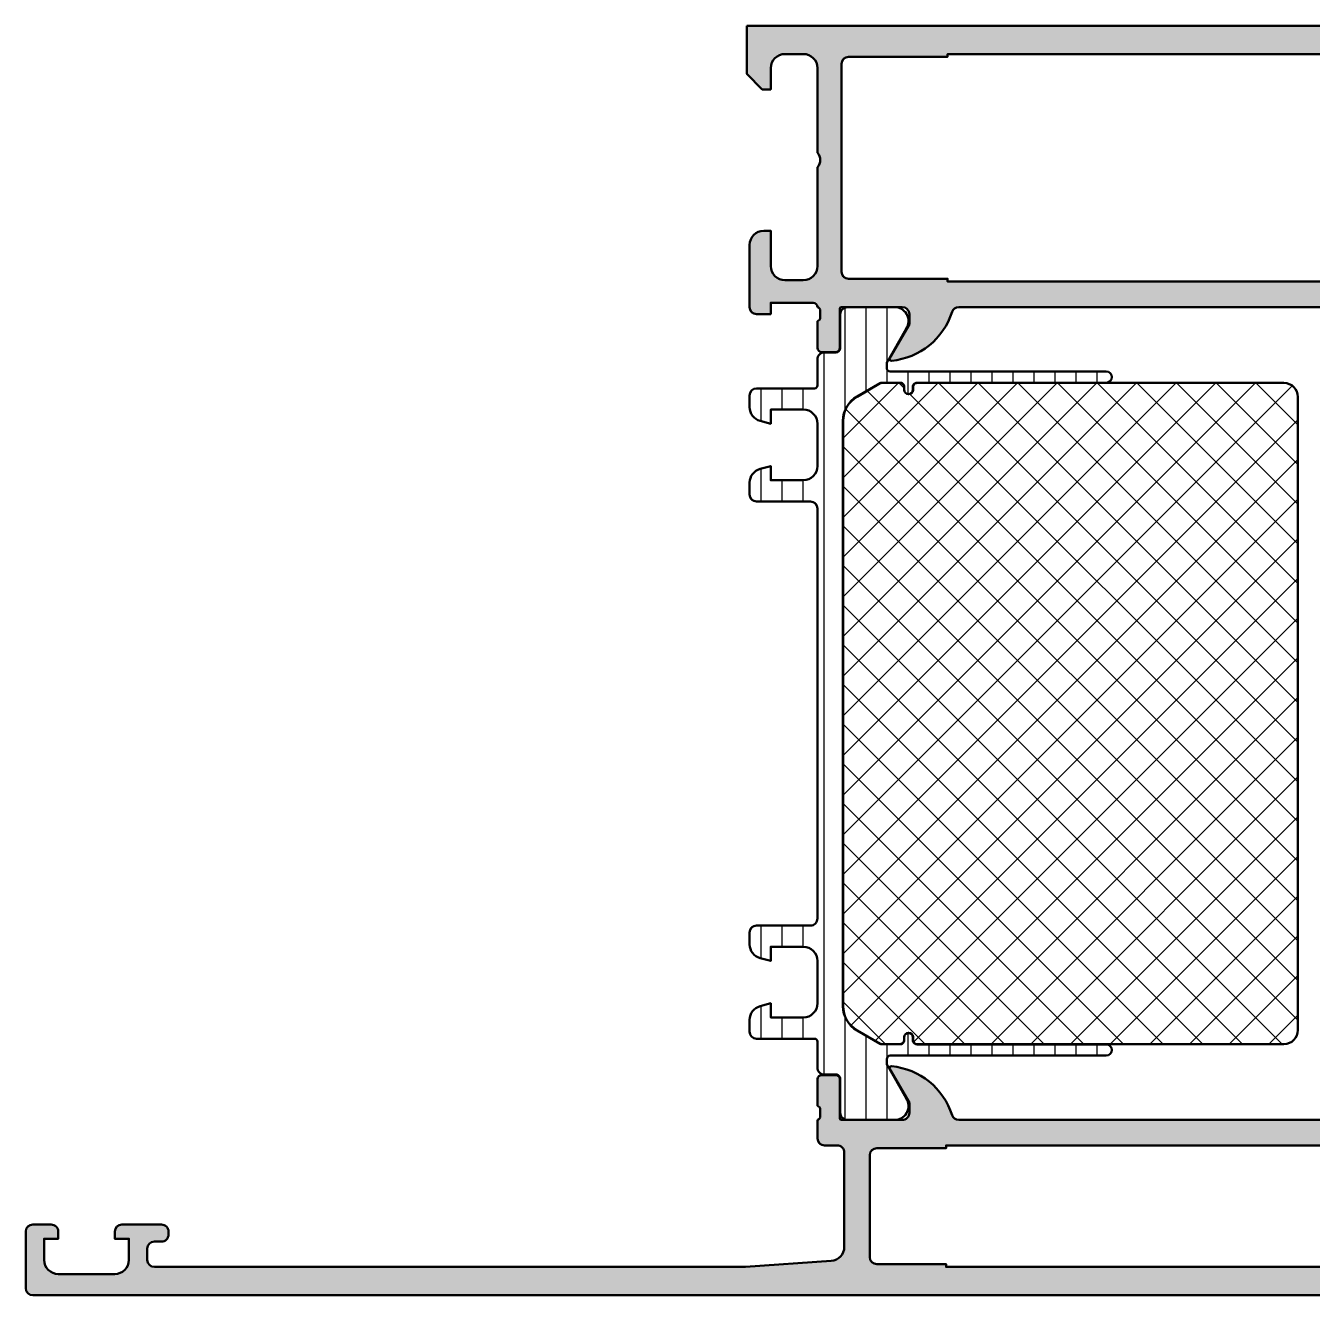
# Model space of a CAD drawing. Extents: x 0 to 202, y 0 to 90.
# Drawn here: x 0 to 91, y 0 to 89.8 of the extents above; entities that cross this region are included whole.
import ezdxf

# ---------------------------------------------------------------- set-up
doc = ezdxf.new("R2010")
doc.units = 0
for name, color, linetype, lineweight in [('0S-Alu contour', 7, 'Continuous', 50), ('0S-Alu hatch', 252, 'Continuous', 25), ('0S-Plastic contour', 254, 'Continuous', 50), ('0S-Plastic hatch', 253, 'Continuous', 25), ('0S-PT contour', 91, 'Continuous', 50), ('0S-PT hatch', 103, 'Continuous', 25)]:
    doc.layers.add(name, color=color, linetype=linetype, lineweight=lineweight)

# ---------------------------------------------------------------- blocks, each defined once
blk = doc.blocks.new('462380__6FEDD5DB_472D_4603_BCC7_6A13D1D4552C_')
at = {"layer": '0S-Alu hatch'}
h = blk.add_hatch(color=256, dxfattribs=at)
edge = h.paths.add_edge_path()
edge.add_line((145.0287529500121, 2.43366050357058), (151.1, 2.000000000000012))
edge.add_line((151.1, 2.000000000000012), (192.8999999999999, 1.999999999999998))
edge.add_arc((192.900000729922, 2.500000151284877), 0.4999999999999845, 269.9999163571164, 360)
edge.add_line((193.400000729922, 2.500000151284884), (193.4, 3.300000000000077))
edge.add_arc((192.9000007299221, 3.300000151284915), 0.4999999999999716, 359.9999826492693, 450.0000000000097)
edge.add_line((192.9000007299221, 3.800000151284886), (192.4000000000001, 3.799999999999998))
edge.add_ellipse((192.4000009881831, 4.300000258260034), major_axis=(-0.5000002582610131, 0), ratio=1, start_angle=1.2253957095254009e-05, end_angle=89.99988676262262, ccw=False)
edge.add_line((191.9000007299221, 4.300000151284906), (191.9, 4.500000000000064))
edge.add_ellipse((192.4000012460558, 4.499998905228183), major_axis=(-0.5000012460569727, 0), ratio=1, start_angle=270.00005914442073, end_angle=359.999874550462, ccw=False)
edge.add_line((192.400000729922, 5.000000151284883), (195.1999999999999, 4.999999999999999))
edge.add_ellipse((195.20000098818, 4.500000258258857), major_axis=(-0.4999997417421178, 0), ratio=1, start_angle=179.999987746043, end_angle=270.0001132371589, ccw=False)
edge.add_line((195.7000007299221, 4.500000151284832), (195.7, 4))
edge.add_line((195.7, 4), (194.7, 4))
edge.add_line((194.7, 4), (194.7, 2.49999999999996))
edge.add_arc((195.7000007299221, 2.500000151284859), 0.9999999999999715, 180.0000086226911, 270.0000000000017)
edge.add_line((195.7000007299221, 1.500000151284888), (199.7, 1.499999999999999))
edge.add_arc((199.700000729922, 2.500000151284995), 1.000000000000102, 269.9999581785518, 360)
edge.add_line((200.7000007299222, 2.500000151285), (200.7, 3.999999999999999))
edge.add_line((200.7, 3.999999999999999), (199.7, 3.999999999999999))
edge.add_line((199.7, 3.999999999999999), (199.7, 4.500000000000034))
edge.add_ellipse((200.2000012460558, 4.499998905228157), major_axis=(-0.5000012460570011, 0), ratio=1, start_angle=270.00005914441095, end_angle=359.999874550462, ccw=False)
edge.add_line((200.2000007299222, 5.000000151284885), (201.5, 5))
edge.add_ellipse((201.5000009881801, 4.500000258258961), major_axis=(-0.4999997417420147, 0), ratio=1, start_angle=179.999987746043, end_angle=270.0001132371557, ccw=False)
edge.add_line((202.0000007299221, 4.500000151284893), (202, 0.5))
edge.add_ellipse((201.5000012460542, 0.4999989052316983), major_axis=(-0.4999987539470729, 0), ratio=1, start_angle=89.99994085547672, end_angle=180.000125449538, ccw=False)
edge.add_line((201.5000007299221, 1.512848957e-07), (0.5, 0))
edge.add_ellipse((0.500000988183034, 0.5000002582599627), major_axis=(-0.5000002582609393, 0), ratio=1, start_angle=1.2253957095254009e-05, end_angle=89.99988676262399, ccw=False)
edge.add_line((7.299221068e-07, 0.500000151284894), (1e-16, 4.5))
edge.add_ellipse((0.500001246055824, 4.499998905228137), major_axis=(-0.5000012460570225, 0), ratio=1, start_angle=270.00005914441977, end_angle=359.999874550462, ccw=False)
edge.add_line((0.500000729922108, 5.000000151284893), (1.800000000000009, 4.999999999999999))
edge.add_ellipse((1.800000988180128, 4.500000258258975), major_axis=(-0.4999997417420005, 0), ratio=1, start_angle=179.999987746043, end_angle=270.0001132371589, ccw=False)
edge.add_line((2.300000729922117, 4.500000151284894), (2.300000000000011, 3.999999999999999))
edge.add_line((2.300000000000011, 3.999999999999999), (1.300000000000011, 3.999999999999998))
edge.add_line((1.300000000000011, 3.999999999999998), (1.300000000000011, 2.5))
edge.add_arc((2.300000729922119, 2.500000151284893), 1, 180.0000086226911, 270)
edge.add_line((2.300000729922119, 1.500000151284893), (6.300000000000011, 1.499999999999999))
edge.add_arc((6.300000729922118, 2.500000151284893), 1, 269.9999581785502, 360)
edge.add_line((7.300000729922118, 2.500000151284896), (7.300000000000011, 4))
edge.add_line((7.300000000000011, 4), (6.300000000000011, 4))
edge.add_line((6.300000000000011, 4), (6.300000000000011, 4.499999999999996))
edge.add_ellipse((6.800001246055837, 4.499998905228133), major_axis=(-0.5000012460570251, 0), ratio=1, start_angle=270.00005914442, end_angle=359.999874550462, ccw=False)
edge.add_line((6.800000729922119, 5.000000151284892), (9.60000000000003, 4.999999999999999))
edge.add_ellipse((9.600000988180138, 4.500000258258975), major_axis=(-0.4999997417420005, 0), ratio=1, start_angle=179.999987746043, end_angle=270.00011323715773, ccw=False)
edge.add_line((10.10000072992212, 4.500000151284891), (10.10000000000002, 4.299999999999998))
edge.add_ellipse((9.60000124605416, 4.299998905231688), major_axis=(-0.4999987539470587, 0), ratio=1, start_angle=89.99994085547848, end_angle=180.000125449538, ccw=False)
edge.add_line((9.60000072992213, 3.800000151284894), (9.100000000000028, 3.799999999999999))
edge.add_arc((9.100000729922133, 3.30000015128489), 0.5000000000000027, 90.0000836429373, 180)
edge.add_line((8.60000072992213, 3.30000015128489), (8.600000000000023, 2.500000000000007))
edge.add_arc((9.100000729922117, 2.500000151284881), 0.4999999999999876, 180.0000173297123, 269.9999999999965)
edge.add_line((9.100000729922087, 2.000000151284893), (50.9, 2.000000000000012))
edge.add_line((50.9, 2.000000000000012), (56.97124704998792, 2.43366050357058))
edge.add_arc((56.90000072992211, 3.431119354686207), 0.9999999999999992, 274.0855744472359, 360)
edge.add_line((57.90000072992211, 3.431119354686198), (57.90000000000001, 10.10000000000001))
edge.add_arc((57.40000072992213, 10.10000015128491), 0.4999999999999929, 359.9999826492693, 449.9999999999984)
edge.add_line((57.40000072992214, 10.6000001512849), (56.5, 10.60000000000002))
edge.add_ellipse((56.50000098818305, 11.10000025825997), major_axis=(-0.5000002582609322, 0), ratio=1, start_angle=1.2253957095254009e-05, end_angle=89.99988676262183, ccw=False)
edge.add_line((56.00000072992213, 11.10000015128491), (56.00000000000001, 12.39999984871512))
edge.add_arc((55.92116428337909, 12.66752059199312), 0.2788950563274168, 286.4197237956511, 361.1645893740976)
edge.add_line((56.20000172992212, 12.67318899999149), (56.20000100000002, 13.12678284870657))
edge.add_arc((55.92113363427892, 13.13244365946853), 0.278925541737179, 358.8370958141677, 433.5754054446453)
edge.add_line((56.0000007299221, 13.3999869999915), (56.00000000000004, 15.27999784871512))
edge.add_ellipse((56.30000124605643, 15.27999675394207), major_axis=(-0.300001246058387, 0), ratio=1, start_angle=270.00009857397936, end_angle=359.9997909160808, ccw=False)
edge.add_line((56.30000072992213, 15.57999800000001), (57.27997431904277, 15.57999784871511))
edge.add_ellipse((57.27997530722192, 15.27999810697374), major_axis=(-0.299999741743003, 0), ratio=1, start_angle=179.9999795628631, end_angle=270.00018872848, ccw=False)
edge.add_line((57.5799750489649, 15.279998), (57.57997431904279, 12.51999984871512))
edge.add_arc((57.69997504896487, 12.52000000000002), 0.119999999999969, 180.0000722334889, 270.0000000000068)
edge.add_line((57.69997504896488, 12.40000000000005), (61.99999999999995, 12.39999984871519))
edge.add_arc((62.00000072992207, 12.90000000000006), 0.4999999999999681, 269.9999163571131, 360)
edge.add_line((62.50000072992204, 12.90000000000005), (62.49999999999987, 13.59999984871528))
edge.add_line((62.49999999999987, 13.59999984871528), (61.1185045423775, 15.99282017174273))
edge.add_ellipse((61.23812084665955, 16.06187952787291), major_axis=(-0.1381204362837294, 0), ratio=1, start_angle=-95.62241251384802, end_angle=29.999587098641484, ccw=False)
edge.add_ellipse((60.76177748874851, 11.2233911381529), major_axis=(-4.999999999999339, 0), ratio=1, start_angle=197.7484163560741, end_angle=264.3774224492099, ccw=False)
edge.add_arc((66.00000072992249, 12.90000000000085), 0.5000000000008632, 197.7484163560403, 269.9999999999707)
edge.add_line((66.00000072992223, 12.39999999999999), (136, 12.3999998487151))
edge.add_arc((136.0000007299218, 12.90000000000145), 0.5000000000014495, 269.9999163571522, 342.2515836439686)
edge.add_ellipse((141.2382239710956, 11.22339113815359), major_axis=(-4.999999999998599, 0), ratio=1, start_angle=275.62257755078963, end_angle=342.25158364392564, ccw=False)
edge.add_ellipse((140.7618809452739, 16.06188021535174), major_axis=(-0.1381197846482934, 0), ratio=1, start_angle=149.999999999985, end_angle=275.6225775507718, ccw=False)
edge.add_line((140.8814961875446, 15.99282032302756), (139.5000000000001, 13.59999984871517))
edge.add_line((139.5000000000001, 13.59999984871517), (139.5000000000001, 12.89999984871508))
edge.add_arc((140.0000007299221, 12.89999999999996), 0.4999999999999148, 180.0000173297123, 270)
edge.add_line((140.0000007299221, 12.40000000000004), (144.3000256809572, 12.3999998487151))
edge.add_arc((144.3000264108793, 12.51999999999997), 0.1199999999999743, 269.9996514883188, 360)
edge.add_line((144.4200264108793, 12.52), (144.4200256809572, 15.27999784871514))
edge.add_ellipse((144.7200269270135, 15.2799967539421), major_axis=(-0.300001246058323, 0), ratio=1, start_angle=270.0000985739739, end_angle=359.99979091259456, ccw=False)
edge.add_line((144.7200264108793, 15.57999799999998), (145.6999999999999, 15.57999784871509))
edge.add_ellipse((145.7000009881791, 15.27999810697373), major_axis=(-0.2999997417429818, 0), ratio=1, start_angle=179.9999795628631, end_angle=270.00018872847863, ccw=False)
edge.add_line((146.000000729922, 15.27999799999998), (145.9999999999999, 13.39998684870653))
edge.add_arc((146.0788678255652, 13.1324436594685), 0.2789255417371183, 106.4247471614011, 181.1628700728834)
edge.add_line((145.799999729922, 13.12678299999146), (145.7999989999999, 12.67318884870658))
edge.add_arc((146.0788371764652, 12.66752059199313), 0.2788950563275082, 178.835444746886, 253.5801235805108)
edge.add_line((146.0000007299221, 12.39999999999994), (146.0000000000001, 11.10000000000003))
edge.add_ellipse((145.5000012460541, 11.09999890523177), major_axis=(-0.4999987539471582, 0), ratio=1, start_angle=89.9999408554799, end_angle=180.000125449538, ccw=False)
edge.add_line((145.5000007299221, 10.60000015128488), (144.6, 10.60000000000001))
edge.add_arc((144.6000007299221, 10.10000015128492), 0.4999999999999841, 90.0000836429375, 180)
edge.add_line((144.1000007299221, 10.10000015128491), (144.1, 3.4311192034013))
edge.add_arc((145.1000007299221, 3.431119354686193), 1, 180.0000086226911, 265.9143421224253)
edge = h.paths.add_edge_path()
edge.add_line((141.8, 10.3999998487151), (136.9, 10.3999998487151))
edge.add_line((136.9, 10.3999998487151), (136.9, 10.59999984871511))
edge.add_line((136.9, 10.59999984871511), (65.10000000000002, 10.59999984871511))
edge.add_line((65.10000000000002, 10.59999984871511), (65.10000000000002, 10.3999998487151))
edge.add_line((65.10000000000002, 10.3999998487151), (60.20000000000003, 10.3999998487151))
edge.add_arc((60.20000072992212, 9.899999999999995), 0.5, 90.00008364293669, 180)
edge.add_line((59.70000072992212, 9.899999999999999), (59.70000000000001, 2.699999999999995))
edge.add_arc((60.20000072992211, 2.700000151284891), 0.5, 180.0000173297123, 270)
edge.add_line((60.20000072992211, 2.200000151284891), (65.10000000000002, 2.199999999999999))
edge.add_line((65.10000000000002, 2.199999999999999), (65.10000000000002, 2))
edge.add_line((65.10000000000002, 2), (136.9, 2))
edge.add_line((136.9, 2), (136.9, 2.199999999999999))
edge.add_line((136.9, 2.199999999999999), (141.8, 2.2))
edge.add_arc((141.8000007299221, 2.700000151284888), 0.5, 269.9999163571131, 360)
edge.add_line((142.3000007299221, 2.700000151284883), (142.3, 9.899999848715101))
edge.add_arc((141.8000007299221, 9.900000000000013), 0.5, 359.9999826492693, 450.0000836429375)
at = {"layer": '0S-Alu contour', "color": 7}
for points in [[(56.30000072992213, 15.57999800000001), (57.27997431904277, 15.57999784871511)], [(62.50000072992204, 12.90000000000005), (62.49999999999987, 13.59999984871528), (61.1185045423775, 15.99282017174273)], [(56.0000007299221, 13.3999869999915), (56.00000000000004, 15.27999784871512)], [(57.5799750489649, 15.279998), (57.57997431904279, 12.51999984871512)], [(56.20000172992212, 12.67318899999149), (56.20000100000002, 13.12678284870657)], [(56.00000072992213, 11.10000015128491), (56.00000000000001, 12.39999984871512)], [(57.69997504896488, 12.40000000000005), (61.99999999999995, 12.39999984871519)], [(66.00000072992223, 12.39999999999999), (136, 12.3999998487151)], [(57.40000072992214, 10.6000001512849), (56.5, 10.60000000000002)], [(57.90000072992211, 3.431119354686198), (57.90000000000001, 10.10000000000001)], [(141.8, 10.3999998487151), (136.9, 10.3999998487151), (136.9, 10.59999984871511), (65.10000000000002, 10.59999984871511), (65.10000000000002, 10.3999998487151), (60.20000000000003, 10.3999998487151)], [(59.70000072992212, 9.899999999999999), (59.70000000000001, 2.699999999999996)], [(0.500000729922108, 5.000000151284893), (1.800000000000009, 4.999999999999999)], [(6.800000729922119, 5.000000151284892), (9.60000000000003, 4.999999999999999)], [(7.299221068e-07, 0.500000151284894), (1e-16, 4.5)], [(2.300000729922117, 4.500000151284894), (2.300000000000011, 3.999999999999999), (1.300000000000011, 3.999999999999998), (1.300000000000011, 2.5)], [(7.300000729922118, 2.500000151284896), (7.300000000000011, 4), (6.300000000000011, 4), (6.300000000000011, 4.499999999999996)], [(9.60000072992213, 3.800000151284894), (9.100000000000028, 3.799999999999999)], [(10.10000072992212, 4.500000151284891), (10.10000000000002, 4.299999999999998)], [(8.60000072992213, 3.30000015128489), (8.600000000000023, 2.500000000000007)], [(9.100000729922087, 2.000000151284893), (50.9, 2.000000000000012), (56.97124704998792, 2.43366050357058)], [(60.20000072992211, 2.200000151284891), (65.10000000000002, 2.199999999999999), (65.10000000000002, 2), (136.9, 2), (136.9, 2.199999999999999), (141.8, 2.2)], [(2.300000729922119, 1.500000151284893), (6.300000000000011, 1.499999999999999)], [(201.5000007299221, 1.512848957e-07), (0.5, 0)]]:
    blk.add_lwpolyline(points, dxfattribs=at)
at = {"layer": '0S-Alu contour', "color": 7, "extrusion": (0, 0, -1)}
for centre, radius, start, end in [((-56.30000124605643, 15.27999675394207), 0.300001246058387, 0.0002090839191502, 89.99990142602067), ((-57.27997530722192, 15.27999810697374), 0.299999741743003, 89.99981127152, 180.000020437137), ((-61.23812084665955, 16.06187952787291), 0.1381204362837294, 330.0004129013585, 95.62241251384802), ((-60.76177748874851, 11.2233911381529), 4.999999999999339, 95.62257755079006, 162.2515836439259), ((-56.50000098818305, 11.10000025825997), 0.5000002582609322, 270.0001132373782, 359.9999877460429), ((-0.500001246055824, 4.499998905228137), 0.5000012460570225, 0.0001254495380173, 89.99994085558022), ((-1.800000988180128, 4.500000258258975), 0.4999997417420005, 89.99988676284109, 180.0000122539571), ((-6.800001246055837, 4.499998905228133), 0.5000012460570251, 0.0001254495380173, 89.99994085557998), ((-9.600000988180138, 4.500000258258975), 0.4999997417420005, 89.9998867628423, 180.0000122539571), ((-9.60000124605416, 4.299998905231688), 0.4999987539470587, 179.999874550462, 270.0000591445215), ((-0.500000988183034, 0.5000002582599627), 0.5000002582609393, 270.000113237376, 359.9999877460429)]:
    blk.add_arc(centre, radius, start, end, dxfattribs=at)
at = {"layer": '0S-Alu contour', "color": 7}
for centre, radius, start, end in [((55.92113363427892, 13.13244365946853), 0.278925541737179, 358.8370958141677, 73.5754054446453), ((62.00000072992207, 12.90000000000006), 0.4999999999999681, 269.9999163571131, 0), ((66.00000072992249, 12.90000000000085), 0.5000000000008632, 197.7484163560403, 269.9999999999707), ((55.92116428337909, 12.66752059199312), 0.2788950563274168, 286.4197237956511, 1.16458937409755), ((57.69997504896487, 12.52000000000002), 0.119999999999969, 180.0000722334889, 270.0000000000068), ((57.40000072992213, 10.10000015128491), 0.4999999999999929, 359.9999826492693, 89.99999999999837), ((60.20000072992212, 9.899999999999995), 0.5, 90.00008364293669, 180), ((9.100000729922133, 3.30000015128489), 0.5000000000000027, 90.0000836429373, 180), ((56.90000072992211, 3.431119354686207), 0.9999999999999992, 274.0855744472359, 0), ((2.300000729922119, 2.500000151284893), 1, 180.0000086226911, 270), ((6.300000729922118, 2.500000151284893), 1, 269.9999581785502, 0), ((9.100000729922117, 2.500000151284881), 0.4999999999999876, 180.0000173297123, 269.9999999999965), ((60.20000072992211, 2.700000151284891), 0.5, 180.0000173297123, 270)]:
    blk.add_arc(centre, radius, start, end, dxfattribs=at)
blk = doc.blocks.new('345300__0DCAE596_B073_4FC5_90EA_1602C3F148EF_')
at = {"layer": '0S-Alu hatch'}
h = blk.add_hatch(color=256, dxfattribs=at)
edge = h.paths.add_edge_path()
edge.add_line((50.9999992700779, 89.79999984871495), (150.9999687524998, 89.79999984871495))
edge.add_line((150.9999687524998, 89.79999984871495), (150.9999687524997, 86.39999832283603))
edge.add_line((150.9999687524997, 86.39999832283603), (149.8999931665623, 85.29999984871495))
edge.add_line((149.8999931665623, 85.29999984871495), (149.2999870630466, 85.29999984871495))
edge.add_line((149.2999870630466, 85.29999984871495), (149.2999870630466, 86.80000366341223))
edge.add_arc((148.2999486691481, 86.79996526951368), 1.000038394635552, 0.0021997240652303, 89.99780027611031)
edge.add_line((148.2999870630466, 87.80000366341223), (146.9999687524997, 87.80000366341221))
edge.add_arc((147.0000143239732, 86.79995809193878), 1.000045572511768, 90.00261093410816, 179.9973890658238)
edge.add_line((145.9999687524997, 86.8000036634134), (145.9999687524997, 80.79999984871495))
edge.add_arc((146.5250910634632, 80.29999984871495), 0.725088574914509, 136.4038464693325, 223.5961535306674)
edge.add_line((145.9999687524997, 79.79999984871495), (145.9999687524997, 72.79999984871495))
edge.add_arc((146.9999957540151, 72.80002685023034), 1.000027001879908, 180.0015470310149, 269.9984529688993)
edge.add_line((146.9999687524997, 71.79999984871496), (148.2999870630466, 71.79999984871495))
edge.add_arc((148.2999672398988, 72.80001967186278), 1.000019823344326, 270.0011357601924, 359.9988642400294)
edge.add_line((149.2999870630467, 72.79999984871885), (149.2999870630467, 75.29999984871495))
edge.add_line((149.2999870630467, 75.29999984871495), (149.7999870630466, 75.29999984871495))
edge.add_ellipse((149.7999526974781, 74.29996548314638), major_axis=(-1.000034366159042, 0), ratio=1, start_angle=180.0019689343848, end_angle=269.9980310656273, ccw=False)
edge.add_line((150.7999870630466, 74.29999984871513), (150.7999870630466, 69.8999906934415))
edge.add_ellipse((150.2999843221791, 69.89999343430905), major_axis=(-0.5000027408750701, 0), ratio=1, start_angle=90.00031407856488, end_angle=179.9996859215194, ccw=False)
edge.add_line((150.2999870630466, 69.39999069344151), (149.2999870630466, 69.39999069344151))
edge.add_line((149.2999870630466, 69.39999069344151), (149.2998039575779, 70.1997190869962))
edge.add_line((149.2998039575779, 70.1997190869962), (146.2815060398396, 70.1997190869962))
edge.add_arc((146.2815060398395, 69.89971908699613), 0.3000000000000682, 89.99999999998914, 160.3830049764251)
edge.add_line((145.9989186668402, 70.00043838316807), (145.9999992700779, 69.89999984871496))
edge.add_arc((146.0788357166209, 69.63247925672182), 0.2788950563274501, 106.4198764194927, 181.1645893740969)
edge.add_line((145.7999982700779, 69.62681084872345), (145.7999982700779, 69.17321684872346))
edge.add_arc((146.078866365721, 69.16755618924638), 0.2789255417371434, 178.8371299271138, 253.5754054446425)
edge.add_line((145.9999992700779, 68.90001284872346), (145.9999992700779, 67.02000184871497))
edge.add_ellipse((145.6999992700778, 67.020001848715), major_axis=(-0.3000000000000398, 0), ratio=1, start_angle=90.00000000000551, end_angle=180, ccw=False)
edge.add_line((145.6999992700779, 66.72000184871494), (144.7200249510351, 66.72000184871494))
edge.add_ellipse((144.7200249510351, 67.02000184871497), major_axis=(-0.3000000000000256, 0), ratio=1, start_angle=0, end_angle=89.9999999999946, ccw=False)
edge.add_line((144.4200249510351, 67.02000184871495), (144.4200249510351, 69.77999984871494))
edge.add_arc((144.3000249510351, 69.77999984871494), 0.1200000000000045, 0, 90.00000000001357)
edge.add_line((144.3000249510351, 69.89999984871494), (139.9999992700779, 69.89999984871494))
edge.add_arc((139.9999992700779, 69.39999984871494), 0.5, 90, 180)
edge.add_line((139.4999992700779, 69.39999984871494), (139.4999992700779, 68.69999984871495))
edge.add_line((139.4999992700779, 68.69999984871495), (140.8814947277002, 66.30717952568743))
edge.add_ellipse((140.7618794854295, 66.23811963336327), major_axis=(-0.1381197846483106, 0), ratio=1, start_angle=84.3774224492173, end_angle=210.0000000000034, ccw=False)
edge.add_ellipse((141.2382225112516, 71.0766087105626), major_axis=(-4.999999999999841, 0), ratio=1, start_angle=17.74841635607021, end_angle=84.37742244920747, ccw=False)
edge.add_arc((135.9999992700778, 69.39999984871486), 0.500000000000083, 17.74841635606711, 89.99999999999675)
edge.add_line((135.9999992700779, 69.89999984871494), (65.9999992700779, 69.89999984871494))
edge.add_arc((65.99999927007795, 69.39999984871504), 0.4999999999999006, 90.00000000000651, 162.2515836439362)
edge.add_ellipse((60.76177602890414, 71.07660871056288), major_axis=(-5.000000000000119, 0), ratio=1, start_angle=95.62257755079281, end_angle=162.251583643929, ccw=False)
edge.add_ellipse((61.23811905472621, 66.23811963336325), major_axis=(-0.1381197846483004, 0), ratio=1, start_angle=-29.99999999999318, end_angle=95.62257755078627, ccw=False)
edge.add_line((61.11850381245552, 66.3071795256874), (62.49999927007789, 68.69999984871495))
edge.add_line((62.49999927007789, 68.69999984871495), (62.49999927007789, 69.39999984871494))
edge.add_arc((61.99999927007789, 69.39999984871494), 0.5, 0, 90)
edge.add_line((61.99999927007789, 69.89999984871494), (57.69997358912068, 69.89999984871494))
edge.add_arc((57.69997358912068, 69.77999984871494), 0.1200000000000045, 90, 180)
edge.add_line((57.57997358912068, 69.77999984871494), (57.57997358912068, 67.02000184871495))
edge.add_ellipse((57.27997358912066, 67.02000184871497), major_axis=(-0.3000000000000184, 0), ratio=1, start_angle=90.00000000000267, end_angle=180, ccw=False)
edge.add_line((57.27997358912068, 66.72000184871496), (56.2999992700779, 66.72000184871494))
edge.add_ellipse((56.2999992700779, 67.02000184871494), major_axis=(-0.2999999999999971, 0), ratio=1, start_angle=0, end_angle=90, ccw=False)
edge.add_line((55.9999992700779, 67.02000184871494), (55.9999992700779, 68.90001284872346))
edge.add_arc((55.92113217443472, 69.16755618924638), 0.2789255417371463, 286.4245945553567, 361.1628700728862)
edge.add_line((56.20000027007789, 69.17321684872346), (56.20000027007789, 69.62681084872347))
edge.add_arc((55.92223249179673, 69.63245751173669), 0.2778251670645411, 358.8354106259047, 433.5801235805085)
edge.add_arc((55.6999992700779, 69.89895184886268), 0.300767238133524, 0, 90)
edge.add_line((55.6999992700779, 70.1997190869962), (52.70016406499976, 70.1997190869962))
edge.add_line((52.70016406499976, 70.1997190869962), (52.69998095953102, 69.39999069344151))
edge.add_line((52.69998095953102, 69.39999069344151), (51.69998095953103, 69.39999069344151))
edge.add_ellipse((51.69998370039864, 69.89999343430914), major_axis=(-0.5000027408751412, 0), ratio=1, start_angle=0.00031407848081244083, end_angle=89.99968592142937, ccw=False)
edge.add_line((51.19998095953102, 69.8999906934423), (51.19998095953102, 74.29999984871495))
edge.add_ellipse((52.20001532509954, 74.29996548314642), major_axis=(-1.000034366158999, 0), ratio=1, start_angle=270.00196893437266, end_angle=359.99803106598546, ccw=False)
edge.add_line((52.19998095953101, 75.29999984871495), (52.69998095953102, 75.29999984871495))
edge.add_line((52.69998095953102, 75.29999984871495), (52.69998095953102, 72.79999984871495))
edge.add_arc((53.70000078267884, 72.80001967186277), 1.000019823344298, 180.0011357606123, 269.9988642398075)
edge.add_line((53.69998095953102, 71.79999984871495), (54.99999927007791, 71.79999984871495))
edge.add_arc((54.99997226856251, 72.80002685023032), 1.000027001879908, 270.0015470311003, 359.998452968985)
edge.add_line((55.99999927007789, 72.79999984871641), (55.9999992700779, 79.79999984871495))
edge.add_arc((55.47487695911448, 80.29999984871495), 0.725088574914509, 316.4038464693326, 403.5961535306674)
edge.add_line((55.9999992700779, 80.79999984871495), (55.9999992700779, 86.80000366341221))
edge.add_arc((54.99995369860447, 86.79995809193879), 1.000045572511753, 0.0026109341761524, 89.99738906589268)
edge.add_line((54.99999927007789, 87.80000366341221), (53.69998095953102, 87.80000366341221))
edge.add_arc((53.70001935342955, 86.79996526951368), 1.000038394635538, 90.00219972388766, 179.9978002762661)
edge.add_line((52.69998095953102, 86.80000366340953), (52.69998095953102, 85.29999984871495))
edge.add_line((52.69998095953102, 85.29999984871495), (52.09997485601539, 85.29999984871495))
edge.add_line((52.09997485601539, 85.29999984871495), (50.9999992700779, 86.39999832283605))
edge.add_line((50.9999992700779, 86.39999832283605), (50.9999992700779, 89.79999984871495))
edge = h.paths.add_edge_path()
edge.add_line((58.19998477422828, 71.89999069344151), (65.19998477422828, 71.89999069344151))
edge.add_line((65.19998477422828, 71.89999069344151), (65.19998477422828, 71.69999374519932))
edge.add_line((65.19998477422828, 71.69999374519932), (136.7999870630466, 71.69999374519932))
edge.add_line((136.7999870630466, 71.69999374519932), (136.7999870630466, 71.89999069344151))
edge.add_line((136.7999870630466, 71.89999069344151), (143.7999870630466, 71.89999069344151))
edge.add_arc((143.7999824092177, 72.39999534727038), 0.5000046538505251, 270.0005332845433, 359.9994667160037)
edge.add_line((144.2999870630466, 72.39999069344627), (144.2999870630466, 87.09999527107823))
edge.add_arc((143.7999792109605, 87.09998741899209), 0.5000078521477822, 0.0008997684672687, 89.99910023133268)
edge.add_line((143.7999870630466, 87.59999527107821), (136.7999870630466, 87.59999527107821))
edge.add_line((136.7999870630466, 87.59999527107821), (136.7999870630466, 87.79999221932042))
edge.add_line((136.7999870630466, 87.79999221932042), (65.19998477422828, 87.79999221932042))
edge.add_line((65.19998477422828, 87.79999221932042), (65.19998477422828, 87.59999527107821))
edge.add_line((65.19998477422828, 87.59999527107821), (58.19998477422828, 87.59999527107821))
edge.add_arc((58.19999262631442, 87.09998741899209), 0.5000078521477965, 90.00089976866245, 179.9991002315327)
edge.add_line((57.69998477422828, 87.09999527107654), (57.69998477422828, 72.3999906934415))
edge.add_arc((58.19998942805716, 72.39999534727039), 0.5000046538505322, 180.0005332839962, 269.9994667154575)
at = {"layer": '0S-Alu contour', "color": 7}
for points in [[(50.9999992700779, 89.79999984871495), (150.9999687524998, 89.79999984871495), (150.9999687524997, 86.39999832283603), (149.8999931665623, 85.29999984871495), (149.2999870630466, 85.29999984871495), (149.2999870630466, 86.80000366341223)], [(52.69998095953102, 86.80000366340953), (52.69998095953102, 85.29999984871495), (52.09997485601539, 85.29999984871495), (50.9999992700779, 86.39999832283605), (50.9999992700779, 89.79999984871495)], [(54.99999927007789, 87.80000366341221), (53.69998095953102, 87.80000366341221)], [(143.7999870630466, 87.59999527107821), (136.7999870630466, 87.59999527107821), (136.7999870630466, 87.79999221932042), (65.19998477422828, 87.79999221932042), (65.19998477422828, 87.59999527107821), (58.19998477422828, 87.59999527107821)], [(55.9999992700779, 80.79999984871495), (55.9999992700779, 86.80000366341221)], [(57.69998477422828, 87.09999527107654), (57.69998477422828, 72.3999906934415)], [(55.99999927007789, 72.79999984871641), (55.9999992700779, 79.79999984871495)], [(52.19998095953101, 75.29999984871495), (52.69998095953102, 75.29999984871495), (52.69998095953102, 72.79999984871495)], [(51.19998095953102, 69.8999906934423), (51.19998095953102, 74.29999984871495)], [(58.19998477422828, 71.89999069344151), (65.19998477422828, 71.89999069344151), (65.19998477422828, 71.69999374519932), (136.7999870630466, 71.69999374519932), (136.7999870630466, 71.89999069344151), (143.7999870630466, 71.89999069344151)], [(53.69998095953102, 71.79999984871495), (54.99999927007791, 71.79999984871495)], [(55.6999992700779, 70.1997190869962), (52.70016406499976, 70.1997190869962), (52.69998095953102, 69.39999069344151), (51.69998095953103, 69.39999069344151)], [(56.20000027007789, 69.17321684872346), (56.20000027007789, 69.62681084872347)], [(57.57997358912068, 69.77999984871494), (57.57997358912068, 67.02000184871495)], [(61.99999927007789, 69.89999984871494), (57.69997358912068, 69.89999984871494)], [(61.11850381245552, 66.3071795256874), (62.49999927007789, 68.69999984871495), (62.49999927007789, 69.39999984871494)], [(135.9999992700779, 69.89999984871494), (65.9999992700779, 69.89999984871494)], [(55.9999992700779, 67.02000184871494), (55.9999992700779, 68.90001284872346)], [(57.27997358912068, 66.72000184871496), (56.2999992700779, 66.72000184871494)]]:
    blk.add_lwpolyline(points, dxfattribs=at)
for centre, radius, start, end in [((53.70001935342955, 86.79996526951368), 1.000038394635538, 90.00219972388766, 179.9978002762661), ((54.99995369860447, 86.79995809193879), 1.000045572511753, 0.0026109341761524, 89.99738906589268), ((58.19999262631442, 87.09998741899209), 0.5000078521477965, 90.00089976866245, 179.9991002315327), ((55.47487695911448, 80.29999984871495), 0.725088574914509, 316.4038464693326, 43.59615353066742), ((53.70000078267884, 72.80001967186277), 1.000019823344298, 180.0011357606123, 269.9988642398075), ((54.99997226856251, 72.80002685023032), 1.000027001879908, 270.0015470311003, 359.998452968985), ((58.19998942805716, 72.39999534727039), 0.5000046538505322, 180.0005332839962, 269.9994667154575), ((55.6999992700779, 69.89895184886268), 0.300767238133524, 0, 90), ((55.92113217443472, 69.16755618924638), 0.2789255417371463, 286.4245945553567, 1.162870072886224), ((55.92223249179673, 69.63245751173669), 0.2778251670645411, 358.8354106259047, 73.58012358050856), ((57.69997358912068, 69.77999984871494), 0.1200000000000045, 90, 180), ((61.99999927007789, 69.39999984871494), 0.5, 0, 90), ((65.99999927007795, 69.39999984871504), 0.4999999999999006, 90.00000000000651, 162.2515836439362)]:
    blk.add_arc(centre, radius, start, end, dxfattribs=at)
at = {"layer": '0S-Alu contour', "color": 7, "extrusion": (0, 0, -1)}
for centre, radius, start, end in [((-52.20001532509954, 74.29996548314642), 1.000034366158999, 0.0019689340145208, 89.99803106562733), ((-51.69998370039864, 69.89999343430914), 0.5000027408751412, 270.0003140785706, 359.9996859215192), ((-60.76177602890414, 71.07660871056288), 5.000000000000119, 197.748416356071, 264.3774224492072), ((-56.2999992700779, 67.02000184871494), 0.2999999999999971, 270, 0), ((-57.27997358912066, 67.02000184871497), 0.3000000000000185, 180, 269.9999999999973), ((-61.23811905472621, 66.23811963336325), 0.1381197846483004, 264.3774224492137, 29.99999999999313)]:
    blk.add_arc(centre, radius, start, end, dxfattribs=at)
blk = doc.blocks.new('442310__11BAE923_431C_482C_802F_7D4E5CF14997_')
at = {"layer": '0S-PT hatch'}
h = blk.add_hatch(dxfattribs=at)
h.set_pattern_fill('ANSI37', color=256, scale=0.625, angle=90, style=0)
h.set_pattern_definition([(135, (0, 0), (-1.403165018917055, -1.403165018917055), []), (225, (0, 0), (1.403165018917055, -1.403165018917055), [])])
edge = h.paths.add_edge_path()
edge.add_arc((89.00000000000033, 63.55020316845777), 0.9799999999999897, 0, 90.00000000100117)
edge.add_line((88.99999999998319, 64.53020316845776), (63.04459837133497, 64.53020316841062))
edge.add_arc((63.04459837133496, 64.24979652901962), 0.2804066393910034, 89.99999999999856, 180)
edge.add_line((62.76419173194396, 64.24979652901963), (62.76419173194397, 64.04922573378057))
edge.add_ellipse((62.4442249200424, 64.04922573378057), major_axis=(-0.3199668119015655, 0), ratio=1, start_angle=0, end_angle=180, ccw=False)
edge.add_line((62.12425810814083, 64.04922573378057), (62.12425810814083, 64.24979652906681))
edge.add_arc((61.84425810814083, 64.2497965290668), 0.2800000000000011, 0, 86.48721293597426)
edge.add_line((61.86141407161238, 64.5292704507793), (60.53498719053982, 64.52927045077931))
edge.add_arc((60.53498719053985, 64.34927045077937), 0.1799999999999358, 90.00000000000905, 120.0000000000078)
edge.add_line((60.44498719053986, 64.5051550234605), (58.8100000000003, 63.56119472888093))
edge.add_arc((59.80000000000032, 61.84646442938775), 1.980000000000003, 120.0000000000004, 180)
edge.add_line((57.82000000000032, 61.84646442938775), (57.82000000000031, 20.45312862869871))
edge.add_arc((59.80000000000028, 20.45312862869871), 1.979999999999982, 180, 240.0000000000002)
edge.add_line((58.8100000000003, 18.73839832920553), (60.44498719053984, 17.79443803462596))
edge.add_arc((60.53498719053983, 17.95032260730715), 0.1799999999999888, 239.9999999999993, 270)
edge.add_line((60.53498719053983, 17.77032260730716), (61.86195167880019, 17.77032260730716))
edge.add_arc((61.84479571532864, 18.04979652901965), 0.2800000000000014, 273.5127870640286, 360)
edge.add_line((62.12479571532863, 18.04979652901965), (62.12479571532863, 18.25036732430589))
edge.add_ellipse((62.4442249200424, 18.25036732430589), major_axis=(-0.3194292047137636, 0), ratio=1, start_angle=180, end_angle=360, ccw=False)
edge.add_line((62.76365412475616, 18.25036732430589), (62.76365412475616, 18.04979652901965))
edge.add_arc((63.04365412475617, 18.04979652901964), 0.2800000000000082, 180, 269.9999999999971)
edge.add_line((63.04365412475616, 17.76979652901963), (89.0000000000003, 17.76979652901963))
edge.add_arc((89.0000000000003, 18.74979652901964), 0.9800000000000004, 270, 360)
edge.add_line((89.98000000000032, 18.74979652901964), (89.98000000000032, 63.55020316845777))
at = {"layer": '0S-PT contour', "color": 7}
for points in [[(60.44498719053986, 64.5051550234605), (58.8100000000003, 63.56119472888093)], [(61.86141407161238, 64.5292704507793), (60.53498719053982, 64.52927045077931)], [(62.12425810814083, 64.04922573378057), (62.12425810814083, 64.24979652906681)], [(62.76419173194396, 64.24979652901963), (62.76419173194397, 64.04922573378057)], [(88.99999999998319, 64.53020316845776), (63.04459837133497, 64.53020316841062)], [(89.98000000000032, 18.74979652901964), (89.98000000000032, 63.55020316845777)], [(57.82000000000032, 61.84646442938775), (57.82000000000031, 20.45312862869871)], [(58.8100000000003, 18.73839832920553), (60.44498719053984, 17.79443803462596)], [(62.12479571532863, 18.04979652901965), (62.12479571532863, 18.25036732430589)], [(62.76365412475616, 18.25036732430589), (62.76365412475616, 18.04979652901965)], [(60.53498719053983, 17.77032260730716), (61.86195167880019, 17.77032260730716)], [(63.04365412475616, 17.76979652901963), (89.0000000000003, 17.76979652901963)]]:
    blk.add_lwpolyline(points, dxfattribs=at)
for centre, radius, start, end in [((60.53498719053985, 64.34927045077937), 0.1799999999999358, 90.00000000000905, 120.0000000000078), ((61.84425810814083, 64.2497965290668), 0.2800000000000011, 0, 86.48721293597426), ((63.04459837133496, 64.24979652901962), 0.2804066393910034, 89.99999999999856, 180), ((89.00000000000033, 63.55020316845777), 0.9799999999999897, 0, 90.00000000100117), ((59.80000000000032, 61.84646442938775), 1.980000000000003, 120.0000000000004, 180), ((59.80000000000028, 20.45312862869871), 1.979999999999982, 180, 240.0000000000002), ((89.0000000000003, 18.74979652901964), 0.9800000000000004, 270, 0), ((60.53498719053983, 17.95032260730715), 0.1799999999999888, 239.9999999999993, 270), ((61.84479571532864, 18.04979652901965), 0.2800000000000014, 273.5127870640286, 0), ((63.04365412475617, 18.04979652901964), 0.2800000000000082, 180, 269.9999999999971)]:
    blk.add_arc(centre, radius, start, end, dxfattribs=at)
at = {"layer": '0S-PT contour', "color": 7, "extrusion": (0, 0, -1)}
for centre, radius, start, end in [((-62.4442249200424, 64.04922573378057), 0.3199668119015655, 180, 0), ((-62.4442249200424, 18.25036732430589), 0.3194292047137637, 0, 180)]:
    blk.add_arc(centre, radius, start, end, dxfattribs=at)
blk = doc.blocks.new('284603__A700F127_FA54_4542_A0BD_C814636A6C89___DBC73C35_0E49_47BB_9155_0AA91E7BA9F2_')
at = {"layer": '0S-Plastic hatch'}
h = blk.add_hatch(dxfattribs=at)
h.set_pattern_fill('ANSI31', color=256, scale=0.4680000000000001, angle=45, style=0)
h.set_pattern_definition([(90, (0, 0), (-1.4859, 0), [])])
edge = h.paths.add_edge_path()
edge.add_arc((52.20000000000021, 62.81925062538799), 0.9999999999999076, 180, 255.0000000000013)
edge.add_line((51.94118095489773, 61.853324799099), (52.7000000000003, 61.64999984876235))
edge.add_line((52.7000000000003, 61.64999984876235), (52.7000000000003, 62.64999984876225))
edge.add_line((52.7000000000003, 62.64999984876225), (55.00000000000027, 62.6499998487623))
edge.add_ellipse((55.00000000000029, 61.6499998487623), major_axis=(-1.000000000000007, 0), ratio=1, start_angle=180, end_angle=270.00000000000125, ccw=False)
edge.add_line((56.00000000000029, 61.64999984876233), (56.0000000000003, 58.64999984876229))
edge.add_ellipse((55.00000000000031, 58.64999984876231), major_axis=(-0.9999999999999928, 0), ratio=1, start_angle=89.9999999999979, end_angle=180, ccw=False)
edge.add_line((55.00000000000028, 57.64999984876232), (52.7000000000003, 57.64999984876229))
edge.add_line((52.7000000000003, 57.64999984876229), (52.7000000000003, 58.64999984876231))
edge.add_line((52.7000000000003, 58.64999984876231), (51.94118095489776, 58.44667489842575))
edge.add_arc((52.20000000000027, 57.48074907213672), 0.9999999999999664, 104.9999999999996, 180)
edge.add_line((51.2000000000003, 57.48074907213672), (51.2000000000003, 56.64999984876231))
edge.add_arc((51.70000000000026, 56.64999984876226), 0.4999999999999574, 180, 269.9999999999951)
edge.add_line((51.70000000000022, 56.14999984876231), (55.50000000000031, 56.14999984876229))
edge.add_ellipse((55.5000000000003, 55.6499998487623), major_axis=(-0.4999999999999929, 0), ratio=1, start_angle=180, end_angle=269.9999999999992, ccw=False)
edge.add_line((56.00000000000029, 55.64999984876227), (56.00000000000029, 26.6499998487151))
edge.add_ellipse((55.50000000000032, 26.64999984871511), major_axis=(-0.4999999999999787, 0), ratio=1, start_angle=89.9999999999975, end_angle=180, ccw=False)
edge.add_line((55.5000000000003, 26.14999984871513), (51.70000000000025, 26.14999984871513))
edge.add_arc((51.70000000000026, 25.64999984871516), 0.4999999999999681, 90.0000000000016, 180)
edge.add_line((51.2000000000003, 25.64999984871516), (51.20000000000029, 24.81925062534082))
edge.add_arc((52.20000000000039, 24.81925062534083), 1.000000000000099, 180, 254.9999999999995)
edge.add_line((51.94118095489784, 23.85332479905167), (52.7000000000003, 23.64999984871519))
edge.add_line((52.7000000000003, 23.64999984871519), (52.7000000000003, 24.64999984871511))
edge.add_line((52.7000000000003, 24.64999984871511), (55.00000000000031, 24.64999984871508))
edge.add_ellipse((55.00000000000037, 23.64999984871515), major_axis=(-0.9999999999999253, 0), ratio=1, start_angle=180, end_angle=270.00000000000324, ccw=False)
edge.add_line((56.00000000000029, 23.64999984871519), (56.00000000000029, 20.64999984871513))
edge.add_ellipse((55.00000000000031, 20.64999984871512), major_axis=(-0.9999999999999928, 0), ratio=1, start_angle=89.9999999999996, end_angle=180, ccw=False)
edge.add_line((55.0000000000003, 19.64999984871512), (52.7000000000003, 19.64999984871513))
edge.add_line((52.7000000000003, 19.64999984871513), (52.7000000000003, 20.64999984871513))
edge.add_line((52.7000000000003, 20.64999984871513), (51.94118095489776, 20.44667489837851))
edge.add_arc((52.20000000000029, 19.48074907208945), 0.9999999999999943, 105.0000000000008, 180)
edge.add_line((51.2000000000003, 19.48074907208944), (51.2000000000003, 18.64999984871507))
edge.add_arc((51.7000000000003, 18.64999984871506), 0.4999999999999929, 180, 269.9999999999992)
edge.add_line((51.70000000000029, 18.14999984871507), (55.80000000000032, 18.14999984871513))
edge.add_ellipse((55.80000000000027, 17.9499998487151), major_axis=(-0.2000000000000242, 0), ratio=1, start_angle=180, end_angle=269.99999999998784, ccw=False)
edge.add_line((56.00000000000029, 17.94999984871505), (56.00000000000029, 16.10999416980562))
edge.add_arc((56.49999732109798, 16.10999416980562), 0.4999973210976876, 180, 270.0003069820253)
edge.add_line((56.50000000000718, 15.60999684871511), (57.31033133334053, 15.60999684871511))
edge.add_ellipse((57.31033133334054, 15.3099968487151), major_axis=(-0.3000000000000078, 0), ratio=1, start_angle=180, end_angle=270.00000000000136, ccw=False)
edge.add_line((57.61033133334054, 15.3099968487151), (57.60999938294351, 12.90999846577882))
edge.add_arc((58.10999536038213, 12.90999582615373), 0.4999959774455904, 179.9996975182267, 270.0003024811842)
edge.add_line((58.10999800000719, 12.40999984871511), (61.58653949810669, 12.40999984871511))
edge.add_arc((61.44422884911533, 13.39981792343795), 0.9999960709244707, 278.1816080518999, 392.7270160998406)
edge.add_line((62.28548149810667, 13.94045284871511), (60.96696437564936, 16.22419180849048))
edge.add_ellipse((61.39997634630746, 16.47419103664297), major_axis=(-0.4999989808090106, 0), ratio=1, start_angle=-0.005775123617581812, end_angle=29.999965299028872, ccw=False)
edge.add_line((60.89997736803835, 16.47424143400076), (60.90000000000971, 16.69999984869755))
edge.add_ellipse((61.15000000002719, 16.69999984869764), major_axis=(-0.2500000000174793, 0), ratio=1, start_angle=270.0000000000065, end_angle=360, ccw=False)
edge.add_line((61.15000000002716, 16.94999984871511), (76.42898646701933, 16.94999984871569))
edge.add_arc((76.42898646701929, 17.34925892183216), 0.3992590731164753, 270.0000000000041, 450.000000000004)
edge.add_line((76.42898646701927, 17.74851799494864), (63.04513597852275, 17.74851799494864))
edge.add_ellipse((63.0451359785227, 18.04999984871518), major_axis=(-0.3014818537665356, 0), ratio=1, start_angle=0, end_angle=90.00000000000949, ccw=False)
edge.add_line((62.74365412475616, 18.04999984871507), (62.74365412475616, 18.25057064400137))
edge.add_arc((62.4442249200424, 18.25057064400135), 0.2994292047137605, 0, 180)
edge.add_line((62.14479571532864, 18.25057064400132), (62.14479571532864, 18.04999984871508))
edge.add_ellipse((61.84479571532868, 18.0499998487151), major_axis=(-0.2999999999999545, 0), ratio=1, start_angle=86.6063607274744, end_angle=180, ccw=False)
edge.add_line((61.82703704943466, 17.75052592700298), (60.53498719053976, 17.75052592700259))
edge.add_ellipse((60.53498719054001, 17.95052592700259), major_axis=(-0.2000000000000064, 0), ratio=1, start_angle=59.99999999993207, end_angle=89.99999999992878, ccw=False)
edge.add_line((60.43498719053981, 17.77732084624582), (58.8000000000003, 18.72128114082533))
edge.add_ellipse((59.80000000000026, 20.4533319483942), major_axis=(-1.999999999999963, 0), ratio=1, start_angle=0, end_angle=60.00000000000108, ccw=False)
edge.add_line((57.80000000000029, 20.45333194839417), (57.80000000000031, 61.84666774908328))
edge.add_ellipse((59.80000000000019, 61.84666774908327), major_axis=(-1.999999999999879, 0), ratio=1, start_angle=299.999999999999, end_angle=360, ccw=False)
edge.add_line((58.80000000000028, 63.57871855665206), (60.43498719053984, 64.52267885123179))
edge.add_ellipse((60.5349871905398, 64.34947377047466), major_axis=(-0.2000000000001878, 0), ratio=1, start_angle=270.00000000000205, end_angle=299.9999999999553, ccw=False)
edge.add_line((60.5349871905398, 64.54947377047485), (61.8270370494325, 64.54947377047466))
edge.add_ellipse((61.84479571532841, 64.24999984876236), major_axis=(-0.3000000000002507, 0), ratio=1, start_angle=180, end_angle=273.39363927288116, ccw=False)
edge.add_line((62.14479571532866, 64.24999984876236), (62.14479571532864, 64.04942905347609))
edge.add_arc((62.4442249200424, 64.04942905347609), 0.2994292047137605, 180, 360)
edge.add_line((62.74365412475616, 64.04942905347609), (62.74365412475616, 64.24999984876229))
edge.add_ellipse((63.0451359785227, 64.24999984876226), major_axis=(-0.3014818537665462, 0), ratio=1, start_angle=269.99999999999324, end_angle=360, ccw=False)
edge.add_line((63.04513597852274, 64.5514817025288), (76.42898646701931, 64.55148170252879))
edge.add_arc((76.42898646701929, 64.95074077564522), 0.3992590731164256, 270.0000000000021, 450.000000000002)
edge.add_line((76.42898646701929, 65.34999984876164), (61.15000000002719, 65.34999984876232))
edge.add_ellipse((61.15000000002717, 65.59999984877979), major_axis=(-0.2500000000174509, 0), ratio=1, start_angle=0, end_angle=90.00000000000489, ccw=False)
edge.add_line((60.90000000000972, 65.59999984877986), (60.89997736803835, 65.82575826347664))
edge.add_ellipse((61.39997736552597, 65.82580838779043), major_axis=(-0.5000000000000672, 0), ratio=1, start_angle=-29.999996599345707, end_angle=0.005743823234126921, ccw=False)
edge.add_line((60.96696464879554, 66.07580836209002), (62.28548149810668, 68.3595468487623))
edge.add_arc((61.44422884911534, 68.90018177403944), 0.9999960709244623, 327.2729839001602, 441.8183919481005)
edge.add_line((61.58653949810669, 69.88999984876229), (58.1099980000072, 69.8899998487623))
edge.add_arc((58.10999536038213, 69.39000387132369), 0.4999959774455833, 89.99969751881414, 180.0003024817733)
edge.add_line((57.60999938294351, 69.3900012316986), (57.61033133334054, 66.99000284876232))
edge.add_ellipse((57.31033133334054, 66.9900028487623), major_axis=(-0.3000000000000043, 0), ratio=1, start_angle=90, end_angle=180, ccw=False)
edge.add_line((57.31033133334054, 66.6900028487623), (56.50000000000718, 66.6900028487623))
edge.add_arc((56.49999732109799, 66.19000552767179), 0.4999973210976948, 89.99969301797543, 180)
edge.add_line((56.00000000000029, 66.19000552767179), (56.00000000000029, 64.34999984876235))
edge.add_ellipse((55.80000000000025, 64.34999984876232), major_axis=(-0.2000000000000455, 0), ratio=1, start_angle=90.00000000000807, end_angle=180, ccw=False)
edge.add_line((55.80000000000028, 64.14999984876228), (51.70000000000029, 64.14999984876235))
edge.add_arc((51.7000000000003, 63.64999984876235), 0.4999999999999929, 90.00000000000081, 180)
edge.add_line((51.2000000000003, 63.64999984876234), (51.2000000000003, 62.81925062538796))
at = {"layer": '0S-Plastic contour', "color": 7}
for points in [[(57.60999938294351, 69.3900012316986), (57.61033133334054, 66.99000284876232)], [(61.58653949810669, 69.88999984876229), (58.1099980000072, 69.8899998487623)], [(60.96696464879554, 66.07580836209002), (62.28548149810668, 68.3595468487623)], [(57.31033133334054, 66.6900028487623), (56.50000000000718, 66.6900028487623)], [(56.00000000000029, 66.19000552767179), (56.00000000000029, 64.34999984876235)], [(60.90000000000972, 65.59999984877986), (60.89997736803835, 65.82575826347664)], [(76.42898646701929, 65.34999984876164), (61.15000000002719, 65.34999984876232)], [(55.80000000000028, 64.14999984876228), (51.70000000000029, 64.14999984876235)], [(58.80000000000028, 63.57871855665206), (60.43498719053984, 64.52267885123179)], [(60.5349871905398, 64.54947377047485), (61.8270370494325, 64.54947377047466)], [(62.14479571532866, 64.24999984876236), (62.14479571532864, 64.04942905347609)], [(62.74365412475616, 64.04942905347609), (62.74365412475616, 64.24999984876229)], [(63.04513597852274, 64.5514817025288), (76.42898646701931, 64.55148170252879)], [(51.2000000000003, 63.64999984876234), (51.2000000000003, 62.81925062538796)], [(51.94118095489773, 61.853324799099), (52.7000000000003, 61.64999984876235), (52.7000000000003, 62.64999984876225), (55.00000000000027, 62.6499998487623)], [(56.00000000000029, 61.64999984876233), (56.0000000000003, 58.64999984876229)], [(57.80000000000029, 20.45333194839417), (57.80000000000031, 61.84666774908328)], [(55.00000000000028, 57.64999984876232), (52.7000000000003, 57.64999984876229), (52.7000000000003, 58.64999984876231), (51.94118095489776, 58.44667489842575)], [(51.2000000000003, 57.48074907213672), (51.2000000000003, 56.64999984876231)], [(51.70000000000022, 56.14999984876231), (55.50000000000031, 56.14999984876229)], [(56.00000000000029, 55.64999984876227), (56.00000000000029, 26.6499998487151)], [(51.2000000000003, 25.64999984871516), (51.20000000000029, 24.81925062534082)], [(55.5000000000003, 26.14999984871513), (51.70000000000025, 26.14999984871513)], [(51.94118095489784, 23.85332479905167), (52.7000000000003, 23.64999984871519), (52.7000000000003, 24.64999984871511), (55.00000000000031, 24.64999984871508)], [(56.00000000000029, 23.64999984871519), (56.00000000000029, 20.64999984871513)], [(55.0000000000003, 19.64999984871512), (52.7000000000003, 19.64999984871513), (52.7000000000003, 20.64999984871513), (51.94118095489776, 20.44667489837851)], [(51.2000000000003, 19.48074907208944), (51.2000000000003, 18.64999984871507)], [(60.43498719053981, 17.77732084624582), (58.8000000000003, 18.72128114082533)], [(62.14479571532864, 18.25057064400132), (62.14479571532864, 18.04999984871508)], [(62.74365412475616, 18.04999984871507), (62.74365412475616, 18.25057064400137)], [(51.70000000000029, 18.14999984871507), (55.80000000000032, 18.14999984871513)], [(56.00000000000029, 17.94999984871505), (56.00000000000029, 16.10999416980562)], [(61.82703704943466, 17.75052592700298), (60.53498719053976, 17.75052592700259)], [(76.42898646701927, 17.74851799494864), (63.04513597852275, 17.74851799494864)], [(60.89997736803835, 16.47424143400076), (60.90000000000971, 16.69999984869755)], [(61.15000000002716, 16.94999984871511), (76.42898646701933, 16.94999984871569)], [(56.50000000000718, 15.60999684871511), (57.31033133334053, 15.60999684871511)], [(62.28548149810667, 13.94045284871511), (60.96696437564936, 16.22419180849048)], [(57.61033133334054, 15.3099968487151), (57.60999938294351, 12.90999846577882)], [(58.10999800000719, 12.40999984871511), (61.58653949810669, 12.40999984871511)]]:
    blk.add_lwpolyline(points, dxfattribs=at)
for centre, radius, start, end in [((58.10999536038213, 69.39000387132369), 0.4999959774455833, 89.99969751881414, 180.0003024817733), ((61.44422884911534, 68.90018177403944), 0.9999960709244623, 327.2729839001602, 81.81839194810057), ((56.49999732109799, 66.19000552767179), 0.4999973210976948, 89.99969301797543, 180), ((76.42898646701929, 64.95074077564522), 0.3992590731164256, 270.0000000000021, 90.00000000000205), ((51.7000000000003, 63.64999984876235), 0.4999999999999929, 90.00000000000081, 180), ((62.4442249200424, 64.04942905347609), 0.2994292047137605, 180, 0), ((52.20000000000021, 62.81925062538799), 0.9999999999999076, 180, 255.0000000000013), ((52.20000000000027, 57.48074907213672), 0.9999999999999664, 104.9999999999996, 180), ((51.70000000000026, 56.64999984876226), 0.4999999999999574, 180, 269.9999999999951), ((51.70000000000026, 25.64999984871516), 0.4999999999999681, 90.0000000000016, 180), ((52.20000000000039, 24.81925062534083), 1.000000000000099, 180, 254.9999999999995), ((52.20000000000029, 19.48074907208945), 0.9999999999999943, 105.0000000000008, 180), ((51.7000000000003, 18.64999984871506), 0.4999999999999929, 180, 269.9999999999992), ((62.4442249200424, 18.25057064400135), 0.2994292047137605, 0, 180), ((76.42898646701929, 17.34925892183216), 0.3992590731164753, 270.0000000000041, 90.00000000000406), ((56.49999732109798, 16.10999416980562), 0.4999973210976876, 180, 270.0003069820253), ((61.44422884911533, 13.39981792343795), 0.9999960709244707, 278.1816080518999, 32.72701609984063), ((58.10999536038213, 12.90999582615373), 0.4999959774455904, 179.9996975182267, 270.0003024811842)]:
    blk.add_arc(centre, radius, start, end, dxfattribs=at)
at = {"layer": '0S-Plastic contour', "color": 7, "extrusion": (0, 0, -1)}
for centre, radius, start, end in [((-57.31033133334054, 66.9900028487623), 0.3000000000000043, 180, 270), ((-61.39997736552597, 65.82580838779043), 0.5000000000000672, 359.9942561767659, 29.99999659934574), ((-61.15000000002717, 65.59999984877979), 0.2500000000174509, 269.9999999999951, 0), ((-55.80000000000025, 64.34999984876232), 0.2000000000000455, 180, 269.9999999999919), ((-60.5349871905398, 64.34947377047466), 0.2000000000001878, 60.00000000004469, 89.99999999999797), ((-61.84479571532841, 64.24999984876236), 0.3000000000002507, 86.60636072711885, 180), ((-63.0451359785227, 64.24999984876226), 0.3014818537665462, 0, 90.00000000000675), ((-59.80000000000019, 61.84666774908327), 1.999999999999879, 0, 60.00000000000103), ((-55.00000000000029, 61.6499998487623), 1.000000000000007, 89.99999999999876, 180), ((-55.00000000000031, 58.64999984876231), 0.9999999999999928, 180, 270.0000000000021), ((-55.5000000000003, 55.6499998487623), 0.4999999999999929, 90.00000000000081, 180), ((-55.50000000000032, 26.64999984871511), 0.4999999999999787, 180, 270.0000000000025), ((-55.00000000000037, 23.64999984871515), 0.9999999999999253, 89.99999999999675, 180), ((-55.00000000000031, 20.64999984871512), 0.9999999999999928, 180, 270.0000000000004), ((-59.80000000000026, 20.4533319483942), 1.999999999999963, 299.9999999999989, 0), ((-55.80000000000027, 17.9499998487151), 0.2000000000000242, 90.0000000000122, 180), ((-60.53498719054001, 17.95052592700259), 0.2000000000000064, 270.0000000000712, 300.0000000000679), ((-61.84479571532868, 18.0499998487151), 0.2999999999999545, 180, 273.3936392725256), ((-63.0451359785227, 18.04999984871518), 0.3014818537665356, 269.9999999999905, 0), ((-61.39997634630746, 16.47419103664297), 0.4999989808090107, 330.0000347009711, 0.0057751236175716), ((-61.15000000002719, 16.69999984869764), 0.2500000000174793, 0, 89.99999999999349), ((-57.31033133334054, 15.3099968487151), 0.3000000000000078, 89.99999999999864, 180)]:
    blk.add_arc(centre, radius, start, end, dxfattribs=at)
blk = doc.blocks.new('442310__99E274A7_37F5_4FE2_993B_B388B40F07CE_')
at = {"layer": '0S-Alu contour', "color": 7}
for name in ['345300__0DCAE596_B073_4FC5_90EA_1602C3F148EF_', '462380__6FEDD5DB_472D_4603_BCC7_6A13D1D4552C_']:
    blk.add_blockref(name, (0, 0), dxfattribs=at)
at = {"layer": '0S-Plastic contour', "color": 7}
blk.add_blockref('284603__A700F127_FA54_4542_A0BD_C814636A6C89___DBC73C35_0E49_47BB_9155_0AA91E7BA9F2_', (0, 0), dxfattribs=at)
at = {"layer": '0S-PT contour', "color": 7}
blk.add_blockref('442310__11BAE923_431C_482C_802F_7D4E5CF14997_', (0, 0), dxfattribs=at)

msp = doc.modelspace()

# ---------------------------------------------------------------- block references
at = {"layer": '0S-Alu contour', "color": 7}
msp.add_blockref('442310__99E274A7_37F5_4FE2_993B_B388B40F07CE_', (0, 0), dxfattribs=at)

doc.saveas('drawing.dxf')
